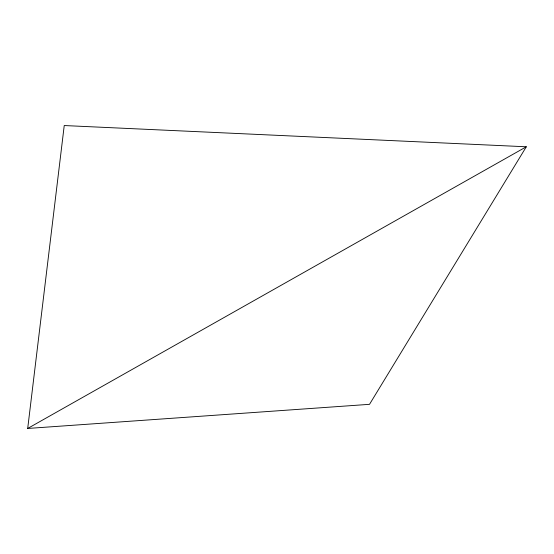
<?xml version="1.0" encoding="UTF-8"?>
<svg xmlns="http://www.w3.org/2000/svg" width="554" height="554" viewBox="0 0 554 554"><rect width="100%" height="100%" fill="white"/><g stroke="black" fill="none" stroke-linecap="round" stroke-linejoin="round"><path stroke-width="0.83" d="M27.7 428.457L64.236 125.543L526.3 146.782L369.518 404.33L27.7 428.457L526.3 146.782"/></g></svg>
